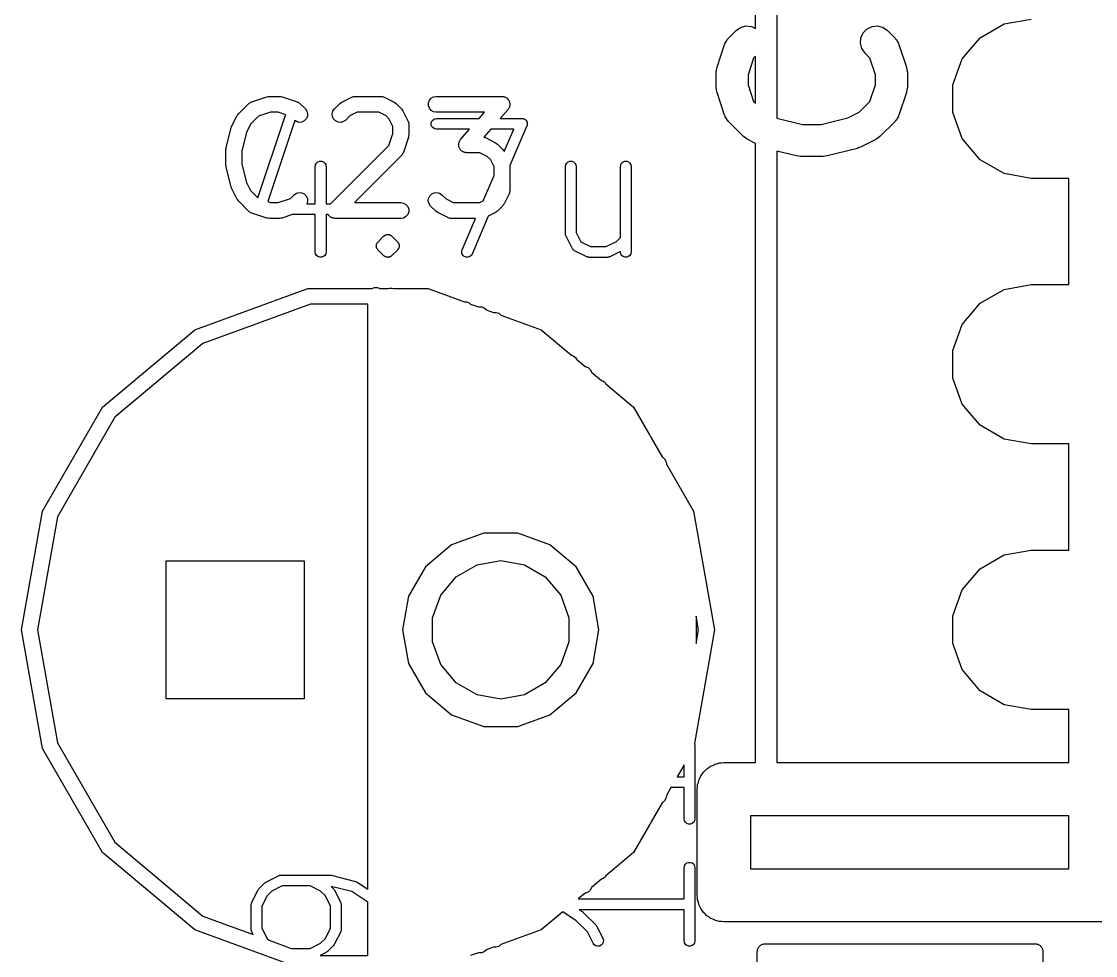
# Model space of a CAD drawing. Extents: x 0 to 76, y -93 to 16.
# Drawn here: x 56.99 to 67.1, y -86.57 to -77.77 of the extents above; entities that cross this region are included whole.
import ezdxf

# ---------------------------------------------------------------- set-up
doc = ezdxf.new("R2010")
doc.units = 0
doc.header["$MEASUREMENT"] = 0
doc.layers.add('BLACK', color=7, linetype='CONTINUOUS')

msp = doc.modelspace()

# ---------------------------------------------------------------- linework, layer by layer
at = {"layer": 'Black'}
for p, q in [((63.9, -77.8379), (63.9, -77.2676)), ((64.1, -77.3343), (64.1, -78.6829)), ((66.2387, -77.7952), (66.4952, -77.75)), ((63.6439, -77.9296), (63.7154, -77.8582)), ((63.7154, -77.8582), (63.758, -77.8283)), ((63.758, -77.8283), (63.8084, -77.8149)), ((63.8084, -77.8149), (63.8603, -77.8194)), ((63.8603, -77.8194), (63.9, -77.8379)), ((64.9128, -77.8782), (64.9497, -77.8414)), ((64.9497, -77.8414), (64.9969, -77.8194)), ((64.9969, -77.8194), (65.0488, -77.8149)), ((65.0488, -77.8149), (65.0991, -77.8283)), ((65.0991, -77.8283), (65.1418, -77.8582)), ((65.1418, -77.8582), (65.2132, -77.9296)), ((66.0131, -77.9255), (66.2387, -77.7952)), ((63.6141, -77.9723), (63.6241, -77.9579)), ((63.6241, -77.9579), (63.6325, -77.9425)), ((63.6325, -77.9425), (63.639, -77.9367)), ((63.639, -77.9367), (63.6439, -77.9296)), ((64.8863, -77.9774), (64.8908, -77.9255)), ((64.8908, -77.9255), (64.9128, -77.8782)), ((65.2132, -77.9296), (65.2182, -77.9367)), ((65.2182, -77.9367), (65.2246, -77.9425)), ((65.2246, -77.9425), (65.233, -77.9579)), ((65.233, -77.9579), (65.2431, -77.9723)), ((65.8457, -78.125), (66.0131, -77.9255)), ((63.5363, -78.2026), (63.6077, -77.9883)), ((63.6077, -77.9883), (63.6118, -77.9807)), ((63.6118, -77.9807), (63.6141, -77.9723)), ((64.8998, -78.0277), (64.8863, -77.9774)), ((64.9296, -78.0704), (64.8998, -78.0277)), ((65.2431, -77.9723), (65.2453, -77.9807)), ((65.2453, -77.9807), (65.2494, -77.9883)), ((65.2494, -77.9883), (65.3209, -78.2026)), ((63.8811, -78.1167), (63.8286, -78.2743)), ((63.9, -78.0978), (63.8811, -78.1167)), ((63.9, -78.545), (63.9, -78.0978)), ((64.976, -78.1167), (64.9296, -78.0704)), ((65.0286, -78.2743), (64.976, -78.1167)), ((65.7566, -78.3698), (65.8457, -78.125)), ((63.5286, -78.25), (63.5327, -78.2263)), ((63.5286, -78.3929), (63.5286, -78.25)), ((63.5327, -78.2263), (63.5363, -78.2026)), ((65.3209, -78.2026), (65.3244, -78.2263)), ((65.3244, -78.2263), (65.3286, -78.25)), ((65.3286, -78.25), (65.3286, -78.3929)), ((63.8286, -78.2743), (63.8286, -78.3685)), ((63.8286, -78.3685), (63.8811, -78.5261)), ((64.976, -78.5261), (65.0286, -78.3685)), ((65.0286, -78.3685), (65.0286, -78.2743)), ((65.7566, -78.6302), (65.7566, -78.3698)), ((63.5327, -78.4165), (63.5286, -78.3929)), ((63.5363, -78.4403), (63.5327, -78.4165)), ((63.6077, -78.6546), (63.5363, -78.4403)), ((65.3209, -78.4403), (65.2494, -78.6546)), ((65.3244, -78.4165), (65.3209, -78.4403)), ((65.3286, -78.3929), (65.3244, -78.4165)), ((59.0303, -78.6422), (59.1255, -78.547)), ((59.1255, -78.547), (59.1291, -78.5445)), ((59.1291, -78.5445), (59.1319, -78.5413)), ((59.1319, -78.5413), (59.1397, -78.5371)), ((59.1397, -78.5371), (59.1469, -78.532)), ((59.1469, -78.532), (59.1511, -78.5309)), ((59.1511, -78.5309), (59.1549, -78.5288)), ((59.1549, -78.5288), (59.2977, -78.4812)), ((59.2977, -78.4812), (59.3096, -78.4795)), ((59.3096, -78.4795), (59.3214, -78.4774)), ((59.3214, -78.4774), (59.4167, -78.4774)), ((59.4167, -78.4774), (59.4285, -78.4795)), ((59.4285, -78.4795), (59.4404, -78.4812)), ((59.4404, -78.4812), (59.5832, -78.5288)), ((59.5832, -78.5288), (59.587, -78.5309)), ((59.587, -78.5309), (59.5912, -78.532)), ((59.5912, -78.532), (59.5984, -78.5371)), ((59.5984, -78.5371), (59.6061, -78.5413)), ((59.6061, -78.5413), (59.609, -78.5445)), ((59.609, -78.5445), (59.6126, -78.547)), ((59.6126, -78.547), (59.6602, -78.5946)), ((59.9351, -78.5946), (59.9827, -78.547)), ((59.9827, -78.547), (59.9925, -78.5401)), ((59.9925, -78.5401), (60.0022, -78.5329)), ((60.0022, -78.5329), (60.0974, -78.4853)), ((60.0974, -78.4853), (60.1016, -78.4841)), ((60.1016, -78.4841), (60.1053, -78.4819)), ((60.1053, -78.4819), (60.114, -78.4804)), ((60.114, -78.4804), (60.1224, -78.4779)), ((60.1224, -78.4779), (60.1267, -78.4781)), ((60.1267, -78.4781), (60.131, -78.4774)), ((60.131, -78.4774), (60.369, -78.4774)), ((60.369, -78.4774), (60.3733, -78.4781)), ((60.3733, -78.4781), (60.3776, -78.4779)), ((60.3776, -78.4779), (60.386, -78.4804)), ((60.386, -78.4804), (60.3947, -78.4819)), ((60.3947, -78.4819), (60.3984, -78.4841)), ((60.3984, -78.4841), (60.4026, -78.4853)), ((60.4026, -78.4853), (60.4978, -78.5329)), ((60.4978, -78.5329), (60.5075, -78.5401)), ((60.5075, -78.5401), (60.5173, -78.547)), ((60.5173, -78.547), (60.5649, -78.5946)), ((60.819, -78.5394), (60.8279, -78.5149)), ((60.819, -78.5654), (60.819, -78.5394)), ((60.8279, -78.5899), (60.819, -78.5654)), ((60.8279, -78.5149), (60.8446, -78.4949)), ((60.8446, -78.4949), (60.8672, -78.4819)), ((60.8672, -78.4819), (60.8929, -78.4774)), ((60.8929, -78.4774), (61.5119, -78.4774)), ((61.5119, -78.4774), (61.5191, -78.4787)), ((61.5191, -78.4787), (61.5265, -78.4788)), ((61.5265, -78.4788), (61.5319, -78.4809)), ((61.5319, -78.4809), (61.5376, -78.4819)), ((61.5376, -78.4819), (61.5439, -78.4856)), ((61.5439, -78.4856), (61.5507, -78.4882)), ((61.5507, -78.4882), (61.5551, -78.492)), ((61.5551, -78.492), (61.5601, -78.4949)), ((61.5601, -78.4949), (61.5648, -78.5005)), ((61.5648, -78.5005), (61.5703, -78.5054)), ((61.5703, -78.5054), (61.5731, -78.5104)), ((61.5731, -78.5104), (61.5769, -78.5149)), ((61.5769, -78.5149), (61.5794, -78.5218)), ((61.5794, -78.5218), (61.5829, -78.5282)), ((61.5833, -78.5723), (61.5818, -78.5795)), ((61.5829, -78.5282), (61.5838, -78.5339)), ((61.5858, -78.5654), (61.5833, -78.5723)), ((61.5838, -78.5339), (61.5858, -78.5394)), ((61.5858, -78.5394), (61.5858, -78.5467)), ((61.5858, -78.5467), (61.5869, -78.5539)), ((61.5869, -78.5539), (61.5858, -78.5596)), ((61.5858, -78.5596), (61.5858, -78.5654)), ((63.8811, -78.5261), (63.9, -78.545)), ((64.8754, -78.6267), (64.976, -78.5261)), ((58.9686, -78.7569), (59.0163, -78.6617)), ((59.0163, -78.6617), (59.0234, -78.652)), ((59.0234, -78.652), (59.0303, -78.6422)), ((59.2191, -78.6656), (59.145, -78.7397)), ((59.2123, -79.4324), (59.4689, -78.6625)), ((59.3336, -78.6274), (59.2191, -78.6656)), ((59.4045, -78.6274), (59.3336, -78.6274)), ((59.4752, -78.6509), (59.4045, -78.6274)), ((59.4689, -78.6625), (59.4752, -78.6509)), ((59.6602, -78.5946), (59.6751, -78.6159)), ((59.6796, -78.667), (59.6686, -78.6906)), ((59.6751, -78.6159), (59.6819, -78.6411)), ((59.6819, -78.6411), (59.6796, -78.667)), ((59.9134, -78.6411), (59.9201, -78.6159)), ((59.9156, -78.667), (59.9134, -78.6411)), ((59.9267, -78.6906), (59.9156, -78.667)), ((59.9201, -78.6159), (59.9351, -78.5946)), ((60.0801, -78.6616), (60.0411, -78.7007)), ((60.1487, -78.6274), (60.0801, -78.6616)), ((60.3513, -78.6274), (60.1487, -78.6274)), ((60.4199, -78.6616), (60.3513, -78.6274)), ((60.4503, -78.692), (60.4199, -78.6616)), ((60.5649, -78.5946), (60.5718, -78.6044)), ((60.5718, -78.6044), (60.579, -78.6141)), ((60.579, -78.6141), (60.6266, -78.7093)), ((60.8446, -78.6098), (60.8279, -78.5899)), ((60.8672, -78.6229), (60.8446, -78.6098)), ((60.8929, -78.6274), (60.8672, -78.6229)), ((61.3466, -78.6274), (60.8929, -78.6274)), ((61.296, -78.6852), (61.3466, -78.6274)), ((61.5683, -78.6018), (61.4953, -78.6852)), ((61.5721, -78.5955), (61.5683, -78.6018)), ((61.5769, -78.5899), (61.5721, -78.5955)), ((61.5788, -78.5844), (61.5769, -78.5899)), ((61.5818, -78.5795), (61.5788, -78.5844)), ((63.6118, -78.6622), (63.6077, -78.6546)), ((63.6141, -78.6705), (63.6118, -78.6622)), ((63.6241, -78.6849), (63.6141, -78.6705)), ((64.7691, -78.6799), (64.8754, -78.6267)), ((65.2431, -78.6705), (65.233, -78.6849)), ((65.2453, -78.6622), (65.2431, -78.6705)), ((65.2494, -78.6546), (65.2453, -78.6622)), ((65.8457, -78.875), (65.7566, -78.6302)), ((58.9153, -78.9628), (58.963, -78.7723)), ((58.963, -78.7723), (58.9663, -78.7648)), ((58.9663, -78.7648), (58.9686, -78.7569)), ((59.145, -78.7397), (59.1065, -78.8167)), ((59.5615, -78.7058), (59.3073, -79.4686)), ((59.5754, -78.7156), (59.5615, -78.7058)), ((59.6006, -78.7223), (59.5754, -78.7156)), ((59.6266, -78.7201), (59.6006, -78.7223)), ((59.6502, -78.7091), (59.6266, -78.7201)), ((59.6686, -78.6906), (59.6502, -78.7091)), ((59.9451, -78.7091), (59.9267, -78.6906)), ((59.9687, -78.7201), (59.9451, -78.7091)), ((59.9946, -78.7223), (59.9687, -78.7201)), ((60.0198, -78.7156), (59.9946, -78.7223)), ((60.0411, -78.7007), (60.0198, -78.7156)), ((60.4845, -78.7606), (60.4503, -78.692)), ((60.4845, -78.8259), (60.4845, -78.7606)), ((60.6266, -78.7093), (60.6278, -78.7135)), ((60.6278, -78.7135), (60.63, -78.7172)), ((60.63, -78.7172), (60.6315, -78.7259)), ((60.6315, -78.7259), (60.634, -78.7343)), ((60.634, -78.7343), (60.6338, -78.7386)), ((60.6338, -78.7386), (60.6345, -78.7429)), ((60.6345, -78.7429), (60.6345, -78.8381)), ((60.8459, -78.7272), (60.8519, -78.7106)), ((60.8459, -78.7449), (60.8459, -78.7272)), ((60.8519, -78.7614), (60.8459, -78.7449)), ((60.8519, -78.7106), (60.8633, -78.6971)), ((60.8633, -78.775), (60.8519, -78.7614)), ((60.8633, -78.6971), (60.8786, -78.6883)), ((60.8786, -78.7838), (60.8633, -78.775)), ((60.8786, -78.6883), (60.8959, -78.6852)), ((60.8959, -78.6852), (61.296, -78.6852)), ((61.4953, -78.6852), (61.7003, -78.6852)), ((61.747, -78.7561), (61.5869, -79.1295)), ((61.7003, -78.6852), (61.706, -78.6863)), ((61.706, -78.6863), (61.7119, -78.6866)), ((61.7119, -78.6866), (61.7146, -78.6878)), ((61.7146, -78.6878), (61.7176, -78.6883)), ((61.7176, -78.6883), (61.7227, -78.6912)), ((61.7227, -78.6912), (61.7281, -78.6935)), ((61.7281, -78.6935), (61.7303, -78.6956)), ((61.7303, -78.6956), (61.7329, -78.6971)), ((61.7329, -78.6971), (61.7367, -78.7016)), ((61.7367, -78.7016), (61.7409, -78.7056)), ((61.7409, -78.7056), (61.7423, -78.7083)), ((61.7423, -78.7083), (61.7443, -78.7106)), ((61.7443, -78.7106), (61.7463, -78.7161)), ((61.7463, -78.7161), (61.7489, -78.7214)), ((61.7483, -78.7504), (61.747, -78.7561)), ((61.7503, -78.7449), (61.7483, -78.7504)), ((61.7489, -78.7214), (61.7493, -78.7244)), ((61.7493, -78.7244), (61.7503, -78.7272)), ((61.7503, -78.7272), (61.7503, -78.7331)), ((61.7503, -78.7331), (61.751, -78.7389)), ((61.751, -78.7389), (61.7503, -78.7418)), ((61.7503, -78.7418), (61.7503, -78.7449)), ((63.6325, -78.7004), (63.6241, -78.6849)), ((63.639, -78.7061), (63.6325, -78.7004)), ((63.6439, -78.7132), (63.639, -78.7061)), ((63.7868, -78.8561), (63.6439, -78.7132)), ((64.1, -78.6829), (64.3399, -78.7429)), ((64.3399, -78.7429), (64.5172, -78.7429)), ((64.5172, -78.7429), (64.7691, -78.6799)), ((65.2132, -78.7132), (65.0704, -78.8561)), ((65.2182, -78.7061), (65.2132, -78.7132)), ((65.2246, -78.7004), (65.2182, -78.7061)), ((65.233, -78.6849), (65.2246, -78.7004)), ((59.1065, -78.8167), (59.0631, -78.9902)), ((60.4464, -78.9404), (60.4845, -78.8259)), ((60.6307, -78.8618), (60.5831, -79.0047)), ((60.6324, -78.8499), (60.6307, -78.8618)), ((60.6345, -78.8381), (60.6324, -78.8499)), ((60.8959, -78.7868), (60.8786, -78.7838)), ((61.2071, -78.7868), (60.8959, -78.7868)), ((61.1221, -78.8839), (61.2071, -78.7868)), ((61.4064, -78.7868), (61.3409, -78.8618)), ((61.3409, -78.8618), (61.3471, -78.8629)), ((61.3471, -78.8629), (61.3508, -78.865)), ((61.3508, -78.865), (61.355, -78.8663)), ((61.355, -78.8663), (61.4502, -78.9139)), ((61.6232, -78.7868), (61.4064, -78.7868)), ((61.5328, -78.9979), (61.6232, -78.7868)), ((63.8065, -78.8698), (63.7868, -78.8561)), ((63.8258, -78.8842), (63.8065, -78.8698)), ((65.0507, -78.8698), (65.0314, -78.8842)), ((65.0704, -78.8561), (65.0507, -78.8698)), ((66.0131, -79.0745), (65.8457, -78.875)), ((58.9131, -78.981), (58.9147, -78.9719)), ((58.9147, -78.9719), (58.9153, -78.9628)), ((59.8972, -79.4896), (60.4464, -78.9404)), ((61.1036, -78.9318), (61.1047, -78.9261)), ((61.1047, -78.939), (61.1036, -78.9318)), ((61.1047, -78.9203), (61.1072, -78.9134)), ((61.1047, -78.9261), (61.1047, -78.9203)), ((61.1047, -78.9464), (61.1047, -78.939)), ((61.1067, -78.9518), (61.1047, -78.9464)), ((61.1076, -78.9575), (61.1067, -78.9518)), ((61.1072, -78.9134), (61.1086, -78.9062)), ((61.1111, -78.9639), (61.1076, -78.9575)), ((61.1086, -78.9062), (61.1116, -78.9013)), ((61.1136, -78.9708), (61.1111, -78.9639)), ((61.1116, -78.9013), (61.1136, -78.8958)), ((61.1136, -78.8958), (61.1183, -78.8902)), ((61.1173, -78.9753), (61.1136, -78.9708)), ((61.1201, -78.9803), (61.1173, -78.9753)), ((61.1183, -78.8902), (61.1221, -78.8839)), ((61.4502, -78.9139), (61.4599, -78.921)), ((61.4599, -78.921), (61.4697, -78.9279)), ((61.4697, -78.9279), (61.5173, -78.9755)), ((61.5173, -78.9755), (61.5242, -78.9854)), ((63.9, -78.9213), (63.8258, -78.8842)), ((63.9, -84.75), (63.9, -78.9213)), ((64.8578, -78.9669), (64.5721, -79.0384)), ((64.8728, -78.9603), (64.8578, -78.9669)), ((64.8885, -78.9556), (64.8728, -78.9603)), ((65.0314, -78.8842), (64.8885, -78.9556)), ((58.9131, -79.1238), (58.9131, -78.981)), ((59.0631, -78.9902), (59.0631, -79.1146)), ((60.5649, -79.034), (60.1215, -79.4774)), ((60.5674, -79.0304), (60.5649, -79.034)), ((60.5707, -79.0276), (60.5674, -79.0304)), ((60.5748, -79.0199), (60.5707, -79.0276)), ((60.5799, -79.0126), (60.5748, -79.0199)), ((60.581, -79.0085), (60.5799, -79.0126)), ((60.5831, -79.0047), (60.581, -79.0085)), ((61.1257, -78.9852), (61.1201, -78.9803)), ((61.1304, -78.9908), (61.1257, -78.9852)), ((61.1354, -78.9937), (61.1304, -78.9908)), ((61.1397, -78.9975), (61.1354, -78.9937)), ((61.1466, -79.0001), (61.1397, -78.9975)), ((61.1529, -79.0038), (61.1466, -79.0001)), ((61.1586, -79.0048), (61.1529, -79.0038)), ((61.164, -79.0069), (61.1586, -79.0048)), ((61.1713, -79.0071), (61.164, -79.0069)), ((61.1786, -79.0083), (61.1713, -79.0071)), ((61.3037, -79.0083), (61.1786, -79.0083)), ((61.3722, -79.0426), (61.3037, -79.0083)), ((61.4026, -79.073), (61.3722, -79.0426)), ((61.4369, -79.1415), (61.4026, -79.073)), ((61.5242, -78.9854), (61.5314, -78.995)), ((61.5314, -78.995), (61.5328, -78.9979)), ((64.285, -79.0384), (64.1, -78.9921)), ((64.1, -78.9921), (64.1, -84.75)), ((64.3034, -79.0397), (64.285, -79.0384)), ((64.3214, -79.0429), (64.3034, -79.0397)), ((64.5357, -79.0429), (64.3214, -79.0429)), ((64.5538, -79.0397), (64.5357, -79.0429)), ((64.5721, -79.0384), (64.5538, -79.0397)), ((66.2387, -79.2048), (66.0131, -79.0745)), ((58.9147, -79.1328), (58.9131, -79.1238)), ((58.9153, -79.142), (58.9147, -79.1328)), ((58.963, -79.3325), (58.9153, -79.142)), ((59.0631, -79.1146), (59.1065, -79.2881)), ((59.7535, -79.1382), (59.7566, -79.1208)), ((59.7535, -79.4896), (59.7535, -79.1382)), ((59.7566, -79.1208), (59.7654, -79.1056)), ((59.7654, -79.1056), (59.7789, -79.0942)), ((59.7789, -79.0942), (59.7955, -79.0882)), ((59.7955, -79.0882), (59.8132, -79.0882)), ((59.8132, -79.0882), (59.8297, -79.0942)), ((59.8297, -79.0942), (59.8432, -79.1056)), ((59.8432, -79.1056), (59.8521, -79.1208)), ((59.8521, -79.1208), (59.8551, -79.1382)), ((59.8551, -79.1382), (59.8551, -79.4896)), ((61.4369, -79.2216), (61.4369, -79.1415)), ((61.5869, -79.1295), (61.5869, -79.3619)), ((62.1091, -79.1382), (62.1121, -79.1208)), ((62.1091, -79.7702), (62.1091, -79.1382)), ((62.1121, -79.1208), (62.121, -79.1056)), ((62.121, -79.1056), (62.1345, -79.0942)), ((62.1345, -79.0942), (62.1511, -79.0882)), ((62.1511, -79.0882), (62.1687, -79.0882)), ((62.1687, -79.0882), (62.1853, -79.0942)), ((62.1853, -79.0942), (62.1988, -79.1056)), ((62.1988, -79.1056), (62.2076, -79.1208)), ((62.2076, -79.1208), (62.2107, -79.1382)), ((62.2107, -79.1382), (62.2107, -79.7582)), ((62.6262, -79.1382), (62.6292, -79.1208)), ((62.6262, -79.8066), (62.6262, -79.1382)), ((62.6292, -79.1208), (62.638, -79.1056)), ((62.638, -79.1056), (62.6516, -79.0942)), ((62.6516, -79.0942), (62.6681, -79.0882)), ((62.6681, -79.0882), (62.6858, -79.0882)), ((62.6858, -79.0882), (62.7024, -79.0942)), ((62.7024, -79.0942), (62.7159, -79.1056)), ((62.7159, -79.1056), (62.7247, -79.1208)), ((62.7247, -79.1208), (62.7278, -79.1382)), ((62.7278, -79.1382), (62.7278, -79.9425)), ((61.3337, -79.4624), (61.4369, -79.2216)), ((66.4952, -79.25), (66.2387, -79.2048)), ((66.85, -79.25), (66.4952, -79.25)), ((66.85, -80.25), (66.85, -79.25)), ((58.9663, -79.34), (58.963, -79.3325)), ((58.9686, -79.3478), (58.9663, -79.34)), ((59.0163, -79.4431), (58.9686, -79.3478)), ((59.1065, -79.2881), (59.145, -79.3651)), ((59.145, -79.3651), (59.2123, -79.4324)), ((59.5754, -79.3892), (59.6006, -79.3824)), ((59.6006, -79.3824), (59.6266, -79.3847)), ((60.8734, -79.3847), (60.8994, -79.3824)), ((60.8994, -79.3824), (60.9246, -79.3892)), ((61.5839, -79.3789), (61.5824, -79.3876)), ((61.5864, -79.3705), (61.5839, -79.3789)), ((61.5869, -79.3619), (61.5862, -79.3662)), ((61.5862, -79.3662), (61.5864, -79.3705)), ((59.0234, -79.4527), (59.0163, -79.4431)), ((59.0303, -79.4626), (59.0234, -79.4527)), ((59.1255, -79.5578), (59.0303, -79.4626)), ((59.3073, -79.4686), (59.3336, -79.4774)), ((59.3336, -79.4774), (59.4045, -79.4774)), ((59.4045, -79.4774), (59.519, -79.4392)), ((59.519, -79.4392), (59.5541, -79.4041)), ((59.5541, -79.4041), (59.5754, -79.3892)), ((59.6266, -79.3847), (59.6502, -79.3957)), ((59.6502, -79.3957), (59.6686, -79.4141)), ((59.6686, -79.4141), (59.6796, -79.4377)), ((59.6819, -79.4637), (59.6751, -79.4888)), ((59.6796, -79.4377), (59.6819, -79.4637)), ((60.1215, -79.4774), (60.5595, -79.4774)), ((60.5595, -79.4774), (60.5852, -79.4819)), ((60.5852, -79.4819), (60.6077, -79.4949)), ((60.8181, -79.4637), (60.8204, -79.4377)), ((60.8249, -79.4888), (60.8181, -79.4637)), ((60.8204, -79.4377), (60.8314, -79.4141)), ((60.8314, -79.4141), (60.8498, -79.3957)), ((60.8498, -79.3957), (60.8734, -79.3847)), ((60.9246, -79.3892), (60.9459, -79.4041)), ((60.9459, -79.4041), (60.9849, -79.4431)), ((60.9849, -79.4431), (61.0534, -79.4774)), ((61.0534, -79.4774), (61.3037, -79.4774)), ((61.3037, -79.4774), (61.3337, -79.4624)), ((61.579, -79.3954), (61.5314, -79.4907)), ((61.5802, -79.3913), (61.579, -79.3954)), ((61.5824, -79.3876), (61.5802, -79.3913)), ((59.1291, -79.5603), (59.1255, -79.5578)), ((59.1319, -79.5635), (59.1291, -79.5603)), ((59.1397, -79.5677), (59.1319, -79.5635)), ((59.1469, -79.5727), (59.1397, -79.5677)), ((59.1511, -79.5739), (59.1469, -79.5727)), ((59.1549, -79.5759), (59.1511, -79.5739)), ((59.2977, -79.6235), (59.1549, -79.5759)), ((59.6751, -79.4888), (59.6746, -79.4896)), ((59.6746, -79.4896), (59.7535, -79.4896)), ((59.8551, -79.4896), (59.8972, -79.4896)), ((60.6077, -79.4949), (60.6245, -79.5149)), ((60.6245, -79.5149), (60.6334, -79.5394)), ((60.6334, -79.5654), (60.6245, -79.5899)), ((60.6334, -79.5394), (60.6334, -79.5654)), ((60.8398, -79.5102), (60.8249, -79.4888)), ((60.8874, -79.5578), (60.8398, -79.5102)), ((60.8973, -79.5647), (60.8874, -79.5578)), ((60.9069, -79.5718), (60.8973, -79.5647)), ((61.0022, -79.6195), (60.9069, -79.5718)), ((61.4502, -79.5718), (61.3829, -79.6055)), ((61.4599, -79.5647), (61.4502, -79.5718)), ((61.4697, -79.5578), (61.4599, -79.5647)), ((61.5173, -79.5102), (61.4697, -79.5578)), ((61.5242, -79.5003), (61.5173, -79.5102)), ((61.5314, -79.4907), (61.5242, -79.5003)), ((59.3096, -79.6253), (59.2977, -79.6235)), ((59.3214, -79.6274), (59.3096, -79.6253)), ((59.4167, -79.6274), (59.3214, -79.6274)), ((59.4285, -79.6253), (59.4167, -79.6274)), ((59.4404, -79.6235), (59.4285, -79.6253)), ((59.5374, -79.5912), (59.4404, -79.6235)), ((59.7535, -79.5912), (59.5374, -79.5912)), ((59.7535, -79.9425), (59.7535, -79.5912)), ((59.8766, -79.5912), (59.8551, -79.5912)), ((59.8551, -79.5912), (59.8551, -79.9425)), ((59.8776, -79.5924), (59.8766, -79.5912)), ((59.879, -79.5954), (59.8776, -79.5924)), ((59.886, -79.6023), (59.879, -79.5954)), ((59.8923, -79.6098), (59.886, -79.6023)), ((59.8951, -79.6115), (59.8923, -79.6098)), ((59.8975, -79.6138), (59.8951, -79.6115)), ((59.9063, -79.618), (59.8975, -79.6138)), ((59.9148, -79.6229), (59.9063, -79.618)), ((59.9181, -79.6234), (59.9148, -79.6229)), ((59.9211, -79.6248), (59.9181, -79.6234)), ((59.9308, -79.6257), (59.9211, -79.6248)), ((59.9405, -79.6274), (59.9308, -79.6257)), ((60.5595, -79.6274), (59.9405, -79.6274)), ((60.5852, -79.6229), (60.5595, -79.6274)), ((60.6077, -79.6098), (60.5852, -79.6229)), ((60.6245, -79.5899), (60.6077, -79.6098)), ((61.0063, -79.6207), (61.0022, -79.6195)), ((61.0101, -79.6229), (61.0063, -79.6207)), ((61.0187, -79.6244), (61.0101, -79.6229)), ((61.0271, -79.6269), (61.0187, -79.6244)), ((61.0315, -79.6266), (61.0271, -79.6269)), ((61.0357, -79.6274), (61.0315, -79.6266)), ((61.263, -79.6274), (61.0357, -79.6274)), ((61.1365, -79.9225), (61.263, -79.6274)), ((61.3829, -79.6055), (61.2299, -79.9626)), ((60.404, -79.7892), (60.4072, -79.786)), ((60.4072, -79.786), (60.4092, -79.7851)), ((60.4092, -79.7851), (60.4109, -79.7836)), ((60.4109, -79.7836), (60.413, -79.7829)), ((60.413, -79.7829), (60.4148, -79.7816)), ((60.4148, -79.7816), (60.4191, -79.7805)), ((60.4191, -79.7805), (60.4232, -79.7786)), ((60.4232, -79.7786), (60.4254, -79.7784)), ((60.4254, -79.7784), (60.4275, -79.7776)), ((60.4275, -79.7776), (60.4297, -79.7776)), ((60.4297, -79.7776), (60.4319, -79.777)), ((60.4319, -79.777), (60.4363, -79.7774)), ((60.4363, -79.7774), (60.4407, -79.777)), ((60.4407, -79.777), (60.4429, -79.7776)), ((60.4429, -79.7776), (60.4451, -79.7776)), ((60.4451, -79.7776), (60.4472, -79.7784)), ((60.4472, -79.7784), (60.4495, -79.7786)), ((60.4495, -79.7786), (60.4535, -79.7805)), ((60.4535, -79.7805), (60.4578, -79.7816)), ((60.4578, -79.7816), (60.4596, -79.7829)), ((60.4596, -79.7829), (60.4617, -79.7836)), ((60.4617, -79.7836), (60.4634, -79.7851)), ((60.4634, -79.7851), (60.4654, -79.786)), ((60.4654, -79.786), (60.4686, -79.7892)), ((62.1096, -79.7731), (62.1091, -79.7702)), ((62.1094, -79.776), (62.1096, -79.7731)), ((62.1111, -79.7817), (62.1094, -79.776)), ((62.1121, -79.7876), (62.1111, -79.7817)), ((62.1136, -79.7901), (62.1121, -79.7876)), ((62.2107, -79.7582), (62.2552, -79.8472)), ((60.3283, -79.8807), (60.3294, -79.8764)), ((60.3286, -79.8851), (60.3283, -79.8807)), ((60.3283, -79.8895), (60.3286, -79.8851)), ((60.3294, -79.8764), (60.3298, -79.8719)), ((60.3298, -79.8719), (60.3317, -79.8679)), ((60.3317, -79.8679), (60.3328, -79.8636)), ((60.3328, -79.8636), (60.3354, -79.86)), ((60.3354, -79.86), (60.3372, -79.856)), ((60.3372, -79.856), (60.3404, -79.8528)), ((60.3404, -79.8528), (60.3429, -79.8492)), ((60.3429, -79.8492), (60.4004, -79.7917)), ((60.4004, -79.7917), (60.404, -79.7892)), ((60.4686, -79.7892), (60.4722, -79.7917)), ((60.4722, -79.7917), (60.5297, -79.8492)), ((60.5297, -79.8492), (60.5322, -79.8528)), ((60.5322, -79.8528), (60.5354, -79.856)), ((60.5354, -79.856), (60.5373, -79.86)), ((60.5373, -79.86), (60.5398, -79.8636)), ((60.5398, -79.8636), (60.541, -79.8679)), ((60.541, -79.8679), (60.5428, -79.8719)), ((60.5428, -79.8719), (60.5432, -79.8764)), ((60.5432, -79.8764), (60.5444, -79.8807)), ((60.5444, -79.8807), (60.544, -79.8851)), ((60.544, -79.8851), (60.5444, -79.8895)), ((62.1144, -79.7929), (62.1136, -79.7901)), ((62.1719, -79.9078), (62.1144, -79.7929)), ((62.2552, -79.8472), (62.3442, -79.8917)), ((62.4926, -79.8917), (62.5894, -79.8433)), ((62.5894, -79.8433), (62.6262, -79.8066)), ((59.7566, -79.9599), (59.7535, -79.9425)), ((59.7654, -79.9752), (59.7566, -79.9599)), ((59.7789, -79.9865), (59.7654, -79.9752)), ((59.7955, -79.9926), (59.7789, -79.9865)), ((59.8297, -79.9865), (59.8132, -79.9926)), ((59.8432, -79.9752), (59.8297, -79.9865)), ((59.8521, -79.9599), (59.8432, -79.9752)), ((59.8551, -79.9425), (59.8521, -79.9599)), ((60.3294, -79.8938), (60.3283, -79.8895)), ((60.3298, -79.8982), (60.3294, -79.8938)), ((60.3317, -79.9023), (60.3298, -79.8982)), ((60.3328, -79.9066), (60.3317, -79.9023)), ((60.3354, -79.9102), (60.3328, -79.9066)), ((60.3372, -79.9142), (60.3354, -79.9102)), ((60.3404, -79.9174), (60.3372, -79.9142)), ((60.3429, -79.921), (60.3404, -79.9174)), ((60.4004, -79.9785), (60.3429, -79.921)), ((60.404, -79.981), (60.4004, -79.9785)), ((60.4072, -79.9842), (60.404, -79.981)), ((60.4092, -79.9851), (60.4072, -79.9842)), ((60.4109, -79.9865), (60.4092, -79.9851)), ((60.413, -79.9873), (60.4109, -79.9865)), ((60.4148, -79.9886), (60.413, -79.9873)), ((60.4191, -79.9897), (60.4148, -79.9886)), ((60.4232, -79.9916), (60.4191, -79.9897)), ((60.4535, -79.9897), (60.4495, -79.9916)), ((60.4578, -79.9886), (60.4535, -79.9897)), ((60.4596, -79.9873), (60.4578, -79.9886)), ((60.4617, -79.9865), (60.4596, -79.9873)), ((60.4634, -79.9851), (60.4617, -79.9865)), ((60.4654, -79.9842), (60.4634, -79.9851)), ((60.4686, -79.981), (60.4654, -79.9842)), ((60.4722, -79.9785), (60.4686, -79.981)), ((60.5297, -79.921), (60.4722, -79.9785)), ((60.5322, -79.9174), (60.5297, -79.921)), ((60.5354, -79.9142), (60.5322, -79.9174)), ((60.5373, -79.9102), (60.5354, -79.9142)), ((60.5398, -79.9066), (60.5373, -79.9102)), ((60.541, -79.9023), (60.5398, -79.9066)), ((60.5428, -79.8982), (60.541, -79.9023)), ((60.5432, -79.8938), (60.5428, -79.8982)), ((60.5444, -79.8895), (60.5432, -79.8938)), ((61.1325, -79.9397), (61.1365, -79.9225)), ((61.1346, -79.9572), (61.1325, -79.9397)), ((61.1425, -79.973), (61.1346, -79.9572)), ((61.1554, -79.9851), (61.1425, -79.973)), ((61.1716, -79.992), (61.1554, -79.9851)), ((61.2061, -79.9879), (61.1892, -79.993)), ((61.2202, -79.9773), (61.2061, -79.9879)), ((61.2299, -79.9626), (61.2202, -79.9773)), ((62.1763, -79.9138), (62.1719, -79.9078)), ((62.1804, -79.92), (62.1763, -79.9138)), ((62.1816, -79.9209), (62.1804, -79.92)), ((62.1824, -79.922), (62.1816, -79.9209)), ((62.1886, -79.9261), (62.1824, -79.922)), ((62.1946, -79.9305), (62.1886, -79.9261)), ((62.3095, -79.988), (62.1946, -79.9305)), ((62.3123, -79.9888), (62.3095, -79.988)), ((62.3149, -79.9903), (62.3123, -79.9888)), ((62.3442, -79.8917), (62.4926, -79.8917)), ((62.5245, -79.9888), (62.522, -79.9903)), ((62.5273, -79.988), (62.5245, -79.9888)), ((62.6262, -79.9386), (62.5273, -79.988)), ((62.6262, -79.9425), (62.6262, -79.9386)), ((62.6292, -79.9599), (62.6262, -79.9425)), ((62.638, -79.9752), (62.6292, -79.9599)), ((62.6516, -79.9865), (62.638, -79.9752)), ((62.6681, -79.9926), (62.6516, -79.9865)), ((62.7024, -79.9865), (62.6858, -79.9926)), ((62.7159, -79.9752), (62.7024, -79.9865)), ((62.7247, -79.9599), (62.7159, -79.9752)), ((62.7278, -79.9425), (62.7247, -79.9599)), ((59.8132, -79.9926), (59.7955, -79.9926)), ((60.4254, -79.9918), (60.4232, -79.9916)), ((60.4275, -79.9926), (60.4254, -79.9918)), ((60.4297, -79.9926), (60.4275, -79.9926)), ((60.4319, -79.9932), (60.4297, -79.9926)), ((60.4363, -79.9928), (60.4319, -79.9932)), ((60.4407, -79.9932), (60.4363, -79.9928)), ((60.4429, -79.9926), (60.4407, -79.9932)), ((60.4451, -79.9926), (60.4429, -79.9926)), ((60.4472, -79.9918), (60.4451, -79.9926)), ((60.4495, -79.9916), (60.4472, -79.9918)), ((61.1892, -79.993), (61.1716, -79.992)), ((62.3207, -79.9913), (62.3149, -79.9903)), ((62.3264, -79.993), (62.3207, -79.9913)), ((62.3294, -79.9928), (62.3264, -79.993)), ((62.3322, -79.9933), (62.3294, -79.9928)), ((62.5046, -79.9933), (62.3322, -79.9933)), ((62.5075, -79.9928), (62.5046, -79.9933)), ((62.5104, -79.993), (62.5075, -79.9928)), ((62.5161, -79.9913), (62.5104, -79.993)), ((62.522, -79.9903), (62.5161, -79.9913)), ((62.6858, -79.9926), (62.6681, -79.9926)), ((58.6187, -80.6746), (59.6835, -80.2871)), ((59.6835, -80.2871), (60.2863, -80.2871)), ((60.2863, -80.2871), (60.2875, -80.286)), ((60.2875, -80.286), (60.312, -80.2771)), ((60.312, -80.2771), (60.338, -80.2771)), ((60.338, -80.2771), (60.3625, -80.286)), ((60.3625, -80.286), (60.3637, -80.2871)), ((60.3637, -80.2871), (60.4412, -80.2871)), ((60.4412, -80.2871), (60.452, -80.2831)), ((60.452, -80.2831), (60.478, -80.2831)), ((60.478, -80.2831), (60.4888, -80.2871)), ((60.4888, -80.2871), (60.8165, -80.2871)), ((60.8165, -80.2871), (61.1602, -80.4121)), ((66.2387, -80.2952), (66.4952, -80.25)), ((66.4952, -80.25), (66.85, -80.25)), ((66.0131, -80.4255), (66.2387, -80.2952)), ((59.7095, -80.4348), (58.6937, -80.8045)), ((60.25, -80.4348), (59.7095, -80.4348)), ((60.25, -85.9431), (60.25, -80.4348)), ((61.1602, -80.4121), (61.178, -80.4121)), ((61.178, -80.4121), (61.2025, -80.421)), ((61.2025, -80.421), (61.2162, -80.4325)), ((61.2162, -80.4325), (61.2893, -80.4591)), ((61.2893, -80.4591), (61.292, -80.4581)), ((61.292, -80.4581), (61.318, -80.4581)), ((61.318, -80.4581), (61.3425, -80.467)), ((61.3425, -80.467), (61.3625, -80.4838)), ((61.3625, -80.4838), (61.3639, -80.4863)), ((61.3639, -80.4863), (61.4322, -80.5111)), ((65.8457, -80.625), (66.0131, -80.4255)), ((61.4322, -80.5111), (61.458, -80.5111)), ((61.458, -80.5111), (61.4825, -80.52)), ((61.4825, -80.52), (61.5023, -80.5367)), ((61.5023, -80.5367), (61.8812, -80.6746)), ((57.7508, -81.4029), (58.6187, -80.6746)), ((61.8812, -80.6746), (62.165, -80.9127)), ((65.7566, -80.8698), (65.8457, -80.625)), ((58.6937, -80.8045), (57.8657, -81.4993)), ((65.7566, -81.1302), (65.7566, -80.8698)), ((62.165, -80.9127), (62.1825, -80.919)), ((62.1825, -80.919), (62.2025, -80.9358)), ((62.2025, -80.9358), (62.2118, -80.9519)), ((62.2118, -80.9519), (62.2954, -81.0221)), ((62.2954, -81.0221), (62.298, -81.0221)), ((62.298, -81.0221), (62.3225, -81.031)), ((62.3225, -81.031), (62.3425, -81.0478)), ((62.3425, -81.0478), (62.3555, -81.0703)), ((62.3555, -81.0703), (62.3559, -81.0729)), ((62.3559, -81.0729), (62.4493, -81.1512)), ((62.4493, -81.1512), (62.4625, -81.156)), ((62.4625, -81.156), (62.4825, -81.1728)), ((62.4825, -81.1728), (62.4895, -81.185)), ((62.4895, -81.185), (62.7492, -81.4029)), ((65.8457, -81.375), (65.7566, -81.1302)), ((57.1843, -82.3842), (57.7508, -81.4029)), ((62.7492, -81.4029), (62.8996, -81.6634)), ((66.0131, -81.5745), (65.8457, -81.375)), ((57.8657, -81.4993), (57.3252, -82.4355)), ((66.2387, -81.7048), (66.0131, -81.5745)), ((62.8996, -81.6634), (62.9025, -81.6658)), ((62.9025, -81.6658), (62.9155, -81.6883)), ((62.9155, -81.6883), (62.9161, -81.692)), ((62.9161, -81.692), (63.0194, -81.8709)), ((66.4952, -81.75), (66.2387, -81.7048)), ((66.85, -81.75), (66.4952, -81.75)), ((66.85, -82.75), (66.85, -81.75)), ((63.0194, -81.8709), (63.0225, -81.872)), ((63.0225, -81.872), (63.0425, -81.8888)), ((63.0425, -81.8888), (63.0555, -81.9113)), ((63.0555, -81.9113), (63.06, -81.937)), ((63.06, -81.937), (63.06, -81.9412)), ((63.06, -81.9412), (63.3157, -82.3842)), ((56.9875, -83.5), (57.1843, -82.3842)), ((63.3157, -82.3842), (63.5125, -83.5)), ((57.3252, -82.4355), (57.1375, -83.5)), ((61.3394, -82.5891), (61.0375, -82.6989)), ((61.6606, -82.5891), (61.3394, -82.5891)), ((61.9625, -82.6989), (61.6606, -82.5891)), ((61.0375, -82.6989), (60.7914, -82.9054)), ((62.2086, -82.9054), (61.9625, -82.6989)), ((66.0131, -82.9255), (66.2387, -82.7952)), ((66.2387, -82.7952), (66.4952, -82.75)), ((66.4952, -82.75), (66.85, -82.75)), ((58.35, -84.15), (58.35, -82.85)), ((58.35, -82.85), (59.65, -82.85)), ((59.65, -82.85), (59.65, -84.15)), ((60.7914, -82.9054), (60.6308, -83.1836)), ((61.0806, -83.0002), (61.2768, -82.8869)), ((61.2768, -82.8869), (61.5, -82.8475)), ((61.5, -82.8475), (61.7232, -82.8869)), ((61.7232, -82.8869), (61.9194, -83.0002)), ((62.3692, -83.1836), (62.2086, -82.9054)), ((60.9349, -83.1738), (61.0806, -83.0002)), ((61.9194, -83.0002), (62.0651, -83.1738)), ((65.8457, -83.125), (66.0131, -82.9255)), ((60.6308, -83.1836), (60.575, -83.5)), ((60.8574, -83.3867), (60.9349, -83.1738)), ((62.0651, -83.1738), (62.1426, -83.3867)), ((62.425, -83.5), (62.3692, -83.1836)), ((65.7566, -83.3698), (65.8457, -83.125)), ((60.8574, -83.6133), (60.8574, -83.3867)), ((62.1426, -83.3867), (62.1426, -83.6133)), ((63.3625, -83.5), (63.34, -83.3724)), ((63.34, -83.3724), (63.34, -83.6276)), ((65.7566, -83.6302), (65.7566, -83.3698)), ((57.1843, -84.6158), (56.9875, -83.5)), ((57.1375, -83.5), (57.3252, -84.5645)), ((60.575, -83.5), (60.6308, -83.8164)), ((62.3692, -83.8164), (62.425, -83.5)), ((63.5125, -83.5), (63.3238, -84.5702)), ((63.34, -83.6276), (63.3625, -83.5)), ((60.9349, -83.8262), (60.8574, -83.6133)), ((62.1426, -83.6133), (62.0651, -83.8262)), ((65.8457, -83.875), (65.7566, -83.6302)), ((60.6308, -83.8164), (60.7914, -84.0946)), ((61.0806, -83.9998), (60.9349, -83.8262)), ((62.0651, -83.8262), (61.9194, -83.9998)), ((62.2086, -84.0946), (62.3692, -83.8164)), ((66.0131, -84.0745), (65.8457, -83.875)), ((61.2768, -84.1131), (61.0806, -83.9998)), ((61.9194, -83.9998), (61.7232, -84.1131)), ((60.7914, -84.0946), (61.0375, -84.3011)), ((61.5, -84.1525), (61.2768, -84.1131)), ((61.7232, -84.1131), (61.5, -84.1525)), ((61.9625, -84.3011), (62.2086, -84.0946)), ((66.2387, -84.2048), (66.0131, -84.0745)), ((59.65, -84.15), (58.35, -84.15)), ((66.4952, -84.25), (66.2387, -84.2048)), ((61.0375, -84.3011), (61.3394, -84.4109)), ((61.6606, -84.4109), (61.9625, -84.3011)), ((66.85, -84.25), (66.4952, -84.25)), ((66.85, -84.75), (66.85, -84.25)), ((61.3394, -84.4109), (61.6606, -84.4109)), ((57.7508, -85.5971), (57.1843, -84.6158)), ((57.3252, -84.5645), (57.8657, -85.5007)), ((63.3238, -84.5702), (63.3253, -84.5728)), ((63.3253, -84.5728), (63.3283, -84.5902)), ((63.3283, -84.5902), (63.3283, -85.2796)), ((63.2267, -84.77), (63.1609, -84.8841)), ((63.2267, -84.8841), (63.2267, -84.77)), ((63.3976, -84.8582), (63.4085, -84.8393)), ((63.4085, -84.8393), (63.4252, -84.8252)), ((63.4252, -84.8252), (63.4393, -84.8085)), ((63.4393, -84.8085), (63.4582, -84.7976)), ((63.4582, -84.7976), (63.475, -84.7835)), ((63.475, -84.7835), (63.4956, -84.776)), ((63.4956, -84.776), (63.5145, -84.7651)), ((63.5145, -84.7651), (63.536, -84.7613)), ((63.536, -84.7613), (63.5566, -84.7538)), ((63.5566, -84.7538), (63.5785, -84.7538)), ((63.5785, -84.7538), (63.6, -84.75)), ((63.6, -84.75), (63.9, -84.75)), ((64.1, -84.75), (66.85, -84.75)), ((63.1609, -84.8841), (63.2267, -84.8841)), ((63.3538, -84.9566), (63.3613, -84.936)), ((63.3613, -84.936), (63.3651, -84.9145)), ((63.3651, -84.9145), (63.376, -84.8956)), ((63.376, -84.8956), (63.3835, -84.875)), ((63.3835, -84.875), (63.3976, -84.8582)), ((63.1022, -84.9857), (63.06, -85.0588)), ((63.2267, -84.9857), (63.1022, -84.9857)), ((63.2267, -85.2796), (63.2267, -84.9857)), ((63.35, -85), (63.3538, -84.9785)), ((63.35, -86), (63.35, -85)), ((63.3538, -84.9785), (63.3538, -84.9566)), ((63.0194, -85.1291), (62.9161, -85.308)), ((63.0225, -85.128), (63.0194, -85.1291)), ((63.0425, -85.1112), (63.0225, -85.128)), ((63.0555, -85.0887), (63.0425, -85.1112)), ((63.06, -85.063), (63.0555, -85.0887)), ((63.06, -85.0588), (63.06, -85.063)), ((62.8996, -85.3366), (62.7492, -85.5971)), ((62.9025, -85.3342), (62.8996, -85.3366)), ((62.9155, -85.3117), (62.9025, -85.3342)), ((62.9161, -85.308), (62.9155, -85.3117)), ((63.2298, -85.297), (63.2267, -85.2796)), ((63.2386, -85.3123), (63.2298, -85.297)), ((63.2521, -85.3236), (63.2386, -85.3123)), ((63.2687, -85.3297), (63.2521, -85.3236)), ((63.2864, -85.3297), (63.2687, -85.3297)), ((63.3029, -85.3236), (63.2864, -85.3297)), ((63.3165, -85.3123), (63.3029, -85.3236)), ((63.3253, -85.297), (63.3165, -85.3123)), ((63.3283, -85.2796), (63.3253, -85.297)), ((63.85, -85.25), (63.85, -85.75)), ((66.85, -85.25), (63.85, -85.25)), ((66.85, -85.75), (66.85, -85.25)), ((57.8657, -85.5007), (58.6937, -86.1955)), ((58.6187, -86.3254), (57.7508, -85.5971)), ((62.7492, -85.5971), (62.4895, -85.815)), ((63.2267, -85.7393), (63.2298, -85.7219)), ((63.2267, -86.0332), (63.2267, -85.7393)), ((63.2298, -85.7219), (63.2386, -85.7066)), ((63.2386, -85.7066), (63.2521, -85.6953)), ((63.2521, -85.6953), (63.2687, -85.6892)), ((63.2687, -85.6892), (63.2864, -85.6892)), ((63.2864, -85.6892), (63.3029, -85.6953)), ((63.3029, -85.6953), (63.3165, -85.7066)), ((63.3165, -85.7066), (63.3253, -85.7219)), ((63.3253, -85.7219), (63.3283, -85.7393)), ((63.3283, -85.7393), (63.3283, -86.4287)), ((63.85, -85.75), (66.85, -85.75)), ((59.2932, -85.8722), (59.4081, -85.8148)), ((59.4081, -85.8148), (59.4109, -85.8139)), ((59.4109, -85.8139), (59.4135, -85.8125)), ((59.4135, -85.8125), (59.4193, -85.8114)), ((59.4193, -85.8114), (59.425, -85.8097)), ((59.425, -85.8097), (59.428, -85.8099)), ((59.428, -85.8099), (59.4309, -85.8094)), ((59.4309, -85.8094), (59.8905, -85.8094)), ((59.8905, -85.8094), (59.8966, -85.8105)), ((59.8966, -85.8105), (59.9028, -85.8109)), ((59.9028, -85.8109), (60.1326, -85.8684)), ((62.4493, -85.8488), (62.3559, -85.9271)), ((62.4625, -85.844), (62.4493, -85.8488)), ((62.4825, -85.8272), (62.4625, -85.844)), ((62.4895, -85.815), (62.4825, -85.8272)), ((59.1556, -86.0673), (59.2131, -85.9524)), ((59.2131, -85.9524), (59.2179, -85.9459)), ((59.2179, -85.9459), (59.2226, -85.9392)), ((59.2226, -85.9392), (59.28, -85.8817)), ((59.28, -85.8817), (59.2867, -85.8771)), ((59.2867, -85.8771), (59.2932, -85.8722)), ((59.4428, -85.911), (59.346, -85.9594)), ((59.7061, -85.911), (59.4428, -85.911)), ((59.8029, -85.9594), (59.7061, -85.911)), ((60.0994, -85.9648), (59.9029, -85.9157)), ((59.9029, -85.9157), (59.9264, -85.9392)), ((59.9264, -85.9392), (59.9311, -85.9459)), ((59.9311, -85.9459), (59.9359, -85.9524)), ((59.9359, -85.9524), (59.9934, -86.0673)), ((60.1326, -85.8684), (60.1405, -85.8719)), ((60.1405, -85.8719), (60.1485, -85.8754)), ((60.1485, -85.8754), (60.25, -85.9431)), ((62.3425, -85.9522), (62.3225, -85.969)), ((62.3555, -85.9297), (62.3425, -85.9522)), ((62.3559, -85.9271), (62.3555, -85.9297)), ((59.3002, -86.0052), (59.2518, -86.102)), ((59.346, -85.9594), (59.3002, -86.0052)), ((59.8487, -86.0052), (59.8029, -85.9594)), ((59.8971, -86.102), (59.8487, -86.0052)), ((60.25, -86.0652), (60.0994, -85.9648)), ((62.2954, -85.9779), (62.2295, -86.0332)), ((62.2295, -86.0332), (63.2267, -86.0332)), ((62.298, -85.9779), (62.2954, -85.9779)), ((62.3225, -85.969), (62.298, -85.9779)), ((63.3538, -86.0215), (63.35, -86)), ((63.3538, -86.0434), (63.3538, -86.0215)), ((63.3613, -86.064), (63.3538, -86.0434)), ((59.1502, -86.09), (59.1508, -86.0871)), ((59.1502, -86.3198), (59.1502, -86.09)), ((59.1506, -86.0842), (59.1523, -86.0785)), ((59.1508, -86.0871), (59.1506, -86.0842)), ((59.1523, -86.0785), (59.1533, -86.0726)), ((59.1533, -86.0726), (59.1548, -86.0701)), ((59.1548, -86.0701), (59.1556, -86.0673)), ((59.2518, -86.102), (59.2518, -86.3078)), ((59.8971, -86.3078), (59.8971, -86.102)), ((59.9934, -86.0673), (59.9942, -86.0701)), ((59.9942, -86.0701), (59.9957, -86.0726)), ((59.9957, -86.0726), (59.9967, -86.0785)), ((59.9967, -86.0785), (59.9984, -86.0842)), ((59.9984, -86.0842), (59.9982, -86.0871)), ((59.9982, -86.0871), (59.9987, -86.09)), ((59.9987, -86.09), (59.9987, -86.3198)), ((60.25, -86.5652), (60.25, -86.0652)), ((62.0851, -86.1544), (61.8812, -86.3254)), ((62.211, -86.2384), (62.0851, -86.1544)), ((63.2267, -86.1348), (62.2388, -86.1348)), ((62.2388, -86.1348), (62.2716, -86.1566)), ((62.2716, -86.1566), (62.2752, -86.1601)), ((63.2267, -86.4287), (63.2267, -86.1348)), ((63.3651, -86.0855), (63.3613, -86.064)), ((63.376, -86.1044), (63.3651, -86.0855)), ((63.3835, -86.125), (63.376, -86.1044)), ((63.3976, -86.1418), (63.3835, -86.125)), ((63.4085, -86.1607), (63.3976, -86.1418)), ((58.6937, -86.1955), (59.1685, -86.3683)), ((62.3166, -86.3439), (62.211, -86.2384)), ((62.2752, -86.1601), (62.2793, -86.163)), ((62.2793, -86.163), (62.3942, -86.2779)), ((63.4252, -86.1748), (63.4085, -86.1607)), ((63.4393, -86.1915), (63.4252, -86.1748)), ((63.4582, -86.2024), (63.4393, -86.1915)), ((63.475, -86.2165), (63.4582, -86.2024)), ((63.4956, -86.224), (63.475, -86.2165)), ((63.5145, -86.2349), (63.4956, -86.224)), ((63.536, -86.2387), (63.5145, -86.2349)), ((63.5566, -86.2462), (63.536, -86.2387)), ((63.5785, -86.2462), (63.5566, -86.2462)), ((63.6, -86.25), (63.5785, -86.2462)), ((67.7261, -86.25), (63.6, -86.25)), ((59.6835, -86.7129), (58.6187, -86.3254)), ((59.1508, -86.3227), (59.1502, -86.3198)), ((59.1506, -86.3256), (59.1508, -86.3227)), ((59.1523, -86.3313), (59.1506, -86.3256)), ((59.1533, -86.3372), (59.1523, -86.3313)), ((59.1548, -86.3397), (59.1533, -86.3372)), ((59.1556, -86.3426), (59.1548, -86.3397)), ((59.1685, -86.3683), (59.1556, -86.3426)), ((59.2518, -86.3078), (59.3003, -86.4046)), ((59.8487, -86.4046), (59.8971, -86.3078)), ((59.9934, -86.3426), (59.9359, -86.4575)), ((59.9942, -86.3397), (59.9934, -86.3426)), ((59.9957, -86.3372), (59.9942, -86.3397)), ((59.9967, -86.3313), (59.9957, -86.3372)), ((59.9984, -86.3256), (59.9967, -86.3313)), ((59.9987, -86.3198), (59.9982, -86.3227)), ((59.9982, -86.3227), (59.9984, -86.3256)), ((61.8812, -86.3254), (61.5023, -86.4633)), ((62.3703, -86.4514), (62.3166, -86.3439)), ((62.3942, -86.2779), (62.3989, -86.2845)), ((62.3989, -86.2845), (62.4037, -86.2911)), ((62.4037, -86.2911), (62.4612, -86.406)), ((59.3003, -86.4046), (59.3185, -86.4229)), ((59.3185, -86.4229), (59.5272, -86.4988)), ((59.7061, -86.4988), (59.8029, -86.4504)), ((59.8029, -86.4504), (59.8487, -86.4046)), ((59.9359, -86.4575), (59.9311, -86.464)), ((62.3808, -86.4656), (62.3703, -86.4514)), ((62.4582, -86.4567), (62.446, -86.4695)), ((62.4652, -86.4405), (62.4582, -86.4567)), ((62.4612, -86.406), (62.4662, -86.4229)), ((62.4662, -86.4229), (62.4652, -86.4405)), ((63.2298, -86.4461), (63.2267, -86.4287)), ((63.2386, -86.4613), (63.2298, -86.4461)), ((63.2521, -86.4727), (63.2386, -86.4613)), ((63.3165, -86.4613), (63.3029, -86.4727)), ((63.3253, -86.4461), (63.3165, -86.4613)), ((63.3283, -86.4287), (63.3253, -86.4461)), ((63.9587, -86.4628), (63.9643, -86.4595)), ((63.9643, -86.4595), (63.9708, -86.4584)), ((63.9708, -86.4584), (63.977, -86.4561)), ((63.977, -86.4561), (63.9835, -86.4561)), ((63.9835, -86.4561), (63.99, -86.455)), ((63.99, -86.455), (66.53, -86.455)), ((66.53, -86.455), (66.5365, -86.4561)), ((66.5365, -86.4561), (66.543, -86.4561)), ((66.543, -86.4561), (66.5492, -86.4584)), ((66.5492, -86.4584), (66.5557, -86.4595)), ((66.5557, -86.4595), (66.5613, -86.4628)), ((59.5272, -86.4988), (59.7061, -86.4988)), ((59.8557, -86.5376), (59.8006, -86.5652)), ((59.8623, -86.5328), (59.8557, -86.5376)), ((59.8689, -86.5281), (59.8623, -86.5328)), ((59.9264, -86.4707), (59.8689, -86.5281)), ((59.9311, -86.464), (59.9264, -86.4707)), ((61.2893, -86.5409), (61.2162, -86.5675)), ((61.292, -86.5419), (61.2893, -86.5409)), ((61.318, -86.5419), (61.292, -86.5419)), ((61.3425, -86.533), (61.318, -86.5419)), ((61.3625, -86.5162), (61.3425, -86.533)), ((61.3639, -86.5137), (61.3625, -86.5162)), ((61.4322, -86.4889), (61.3639, -86.5137)), ((61.458, -86.4889), (61.4322, -86.4889)), ((61.4825, -86.48), (61.458, -86.4889)), ((61.5023, -86.4633), (61.4825, -86.48)), ((62.3956, -86.4753), (62.3808, -86.4656)), ((62.4127, -86.4794), (62.3956, -86.4753)), ((62.4302, -86.4774), (62.4127, -86.4794)), ((62.446, -86.4695), (62.4302, -86.4774)), ((63.2687, -86.4787), (63.2521, -86.4727)), ((63.2864, -86.4787), (63.2687, -86.4787)), ((63.3029, -86.4727), (63.2864, -86.4787)), ((63.915, -86.53), (63.9161, -86.5235)), ((63.915, -89.07), (63.915, -86.53)), ((63.9161, -86.517), (63.9184, -86.5108)), ((63.9161, -86.5235), (63.9161, -86.517)), ((63.9184, -86.5108), (63.9195, -86.5043)), ((63.9195, -86.5043), (63.9228, -86.4987)), ((63.9228, -86.4987), (63.925, -86.4925)), ((63.925, -86.4925), (63.9293, -86.4875)), ((63.9293, -86.4875), (63.9325, -86.4818)), ((63.9325, -86.4818), (63.9376, -86.4776)), ((63.9376, -86.4776), (63.9418, -86.4725)), ((63.9418, -86.4725), (63.9475, -86.4693)), ((63.9475, -86.4693), (63.9525, -86.465)), ((63.9525, -86.465), (63.9587, -86.4628)), ((66.5613, -86.4628), (66.5675, -86.465)), ((66.5675, -86.465), (66.5725, -86.4693)), ((66.5725, -86.4693), (66.5782, -86.4725)), ((66.5782, -86.4725), (66.5824, -86.4776)), ((66.5824, -86.4776), (66.5875, -86.4818)), ((66.5875, -86.4818), (66.5907, -86.4875)), ((66.5907, -86.4875), (66.595, -86.4925)), ((66.595, -86.4925), (66.5972, -86.4987)), ((66.5972, -86.4987), (66.6005, -86.5043)), ((66.6005, -86.5043), (66.6016, -86.5108)), ((66.6016, -86.5108), (66.6039, -86.517)), ((66.6039, -86.517), (66.6039, -86.5235)), ((66.6039, -86.5235), (66.605, -86.53)), ((66.605, -86.53), (66.605, -89.07)), ((59.8006, -86.5652), (60.25, -86.5652))]:
    msp.add_line(p, q, dxfattribs=at)

doc.saveas('drawing.dxf')
